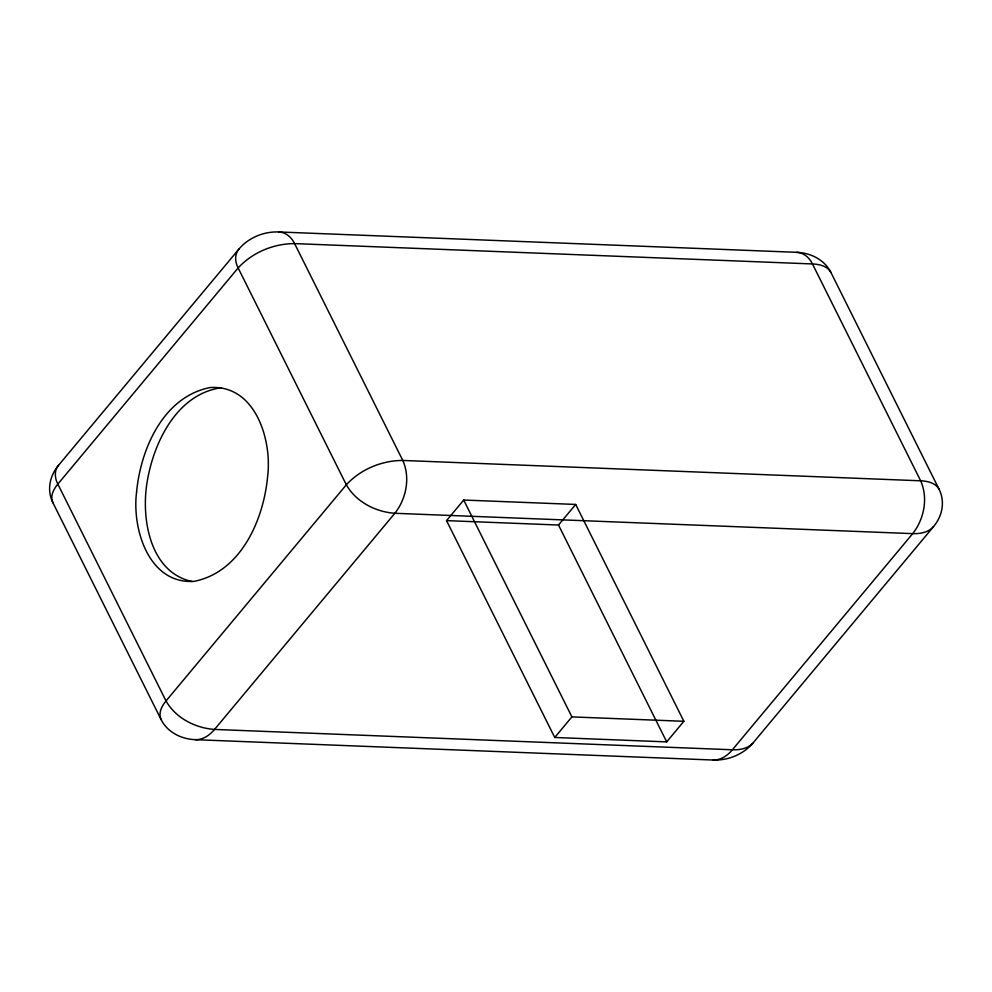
<?xml version="1.0" encoding="UTF-8"?>
<svg xmlns="http://www.w3.org/2000/svg" width="992" height="992" viewBox="0 0 992 992"><rect width="100%" height="100%" fill="white"/><g stroke="black" fill="none" stroke-linecap="round" stroke-linejoin="round"><path stroke-width="1.49" d="M713.248 760.033A43.648 36.902 -15.2 0 0 753.164 742.81L933.484 526.665A43.648 36.902 -15.2 0 0 939.102 489.304L830.912 272.453C827.39 265.943 819.256 264.256 812.46 263.946L294.599 243.598C273.656 243.61 252.34 252.427 238.142 267.952L57.834 484.096C53.655 489.056 49.836 496.236 52.898 502.696L161.088 719.547A43.648 36.902 -15.2 0 0 195.399 739.685L713.248 760.033C720.899 760.281 727.694 755.433 732.394 749.778L912.702 533.634C924.16 519.138 928.351 497.959 920.65 480.798L812.46 263.946C809.534 257.808 803.681 252.501 796.601 252.315L278.752 231.967A43.648 36.902 -15.2 0 0 238.836 249.19L58.516 465.335C54.002 470.568 54.783 478.342 57.834 484.096L166.024 700.947C175.658 718.047 195.337 728.078 214.532 729.43L732.394 749.778C739.548 750.026 747.522 748.762 752.692 743.355M238.836 249.19C234.323 254.423 235.092 262.198 238.142 267.952L346.332 484.803C355.979 501.902 375.658 511.934 394.853 513.286L912.702 533.634C920.08 533.894 928.4 532.518 933.484 526.665M446.536 520.626L463.71 500.042L575.682 504.444L683.872 721.296L666.698 741.88L554.739 737.478L446.536 520.626L558.508 525.028L575.682 504.444M554.739 737.478L571.9 716.894L683.872 721.296M221.315 387.748C176.886 393.886 153.512 442.581 147.089 482.286C141.025 518.345 149.78 572.533 192.188 581.523M195.399 739.685C203.05 739.92 209.833 735.084 214.532 729.43L394.853 513.286C406.311 498.79 410.49 477.611 402.789 460.449L294.599 243.598C291.685 237.46 285.832 232.153 278.752 231.967M939.102 489.304C935.58 482.794 927.446 481.108 920.65 480.798L402.789 460.449C381.846 460.462 360.53 469.278 346.332 484.803L166.024 700.947C161.845 705.907 158.026 713.087 161.088 719.547M558.508 525.028L666.698 741.88M463.71 500.042L571.9 716.894M796.601 252.315A43.648 36.902 -15.2 0 1 830.912 272.453M52.898 502.696A43.648 36.902 -15.2 0 1 58.516 465.335M136.586 491.97C131.837 528.699 148.676 584.474 194.209 581.337C240.907 572.012 263.5 519.944 267.58 476.929C272.329 440.2 255.49 384.425 209.969 387.562C163.258 396.887 140.666 448.954 136.586 491.97"/></g></svg>
